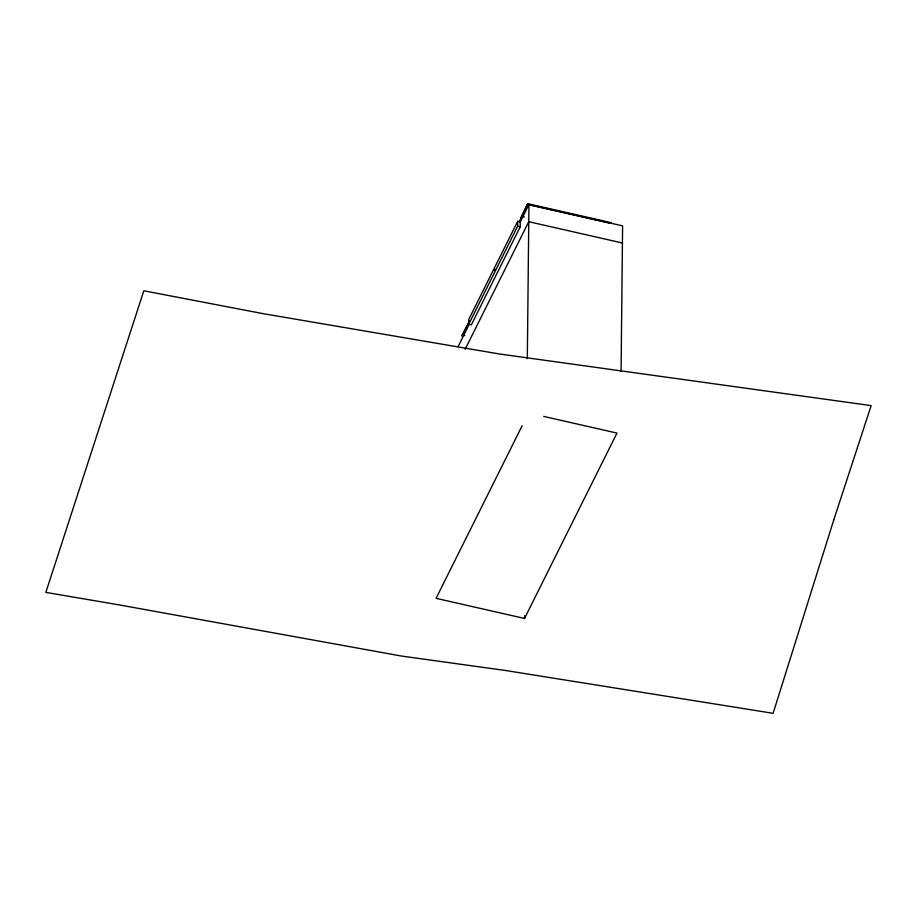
<?xml version="1.0" encoding="UTF-8"?>
<svg xmlns="http://www.w3.org/2000/svg" width="917" height="917" viewBox="0 0 917 917"><rect width="100%" height="100%" fill="white"/><g stroke="black" fill="none" stroke-linecap="round" stroke-linejoin="round"><path stroke-width="1.38" d="M520.294 221.88L520.248 226.774L471.349 324.836L468.747 324.24L468.805 319.345L517.692 221.284L520.294 221.88L528.937 204.548L622.597 225.869L621.073 371.396M468.747 324.24L517.647 226.178L517.692 221.284M519.985 221.719A13.847 3.175 -77.2 0 1 521.188 217.982L527.756 203.689L611.009 222.636L610.997 223.45M522.14 425.74L436.079 598.331L524.535 618.459L524.57 615.743M527.321 358.639L528.937 204.548M527.756 203.689L521.796 215.644A14.947 3.427 -77.2 0 0 519.801 221.444M458.145 346.534L469.504 323.735M465.137 349.297L528.754 221.696L622.414 243.005M524.535 618.459L616.969 433.076L543.712 416.41M469.378 320.961L461.778 335.989L469.023 322.795M527.745 204.502L609.61 223.129M521.819 216.378L524.421 216.974M517.647 226.178L520.248 226.774M462.294 335.049L464.896 335.645M494.355 270.538A13.537 3.106 -77.2 0 1 495.031 269.3M833.713 520.088L773.123 713.311L506.035 670.568L401.543 656.056L119.531 604.956L45.85 592.382L143.809 290.781L263.259 313.683L499.513 353.996L871.15 405.612L833.713 520.088"/></g></svg>
